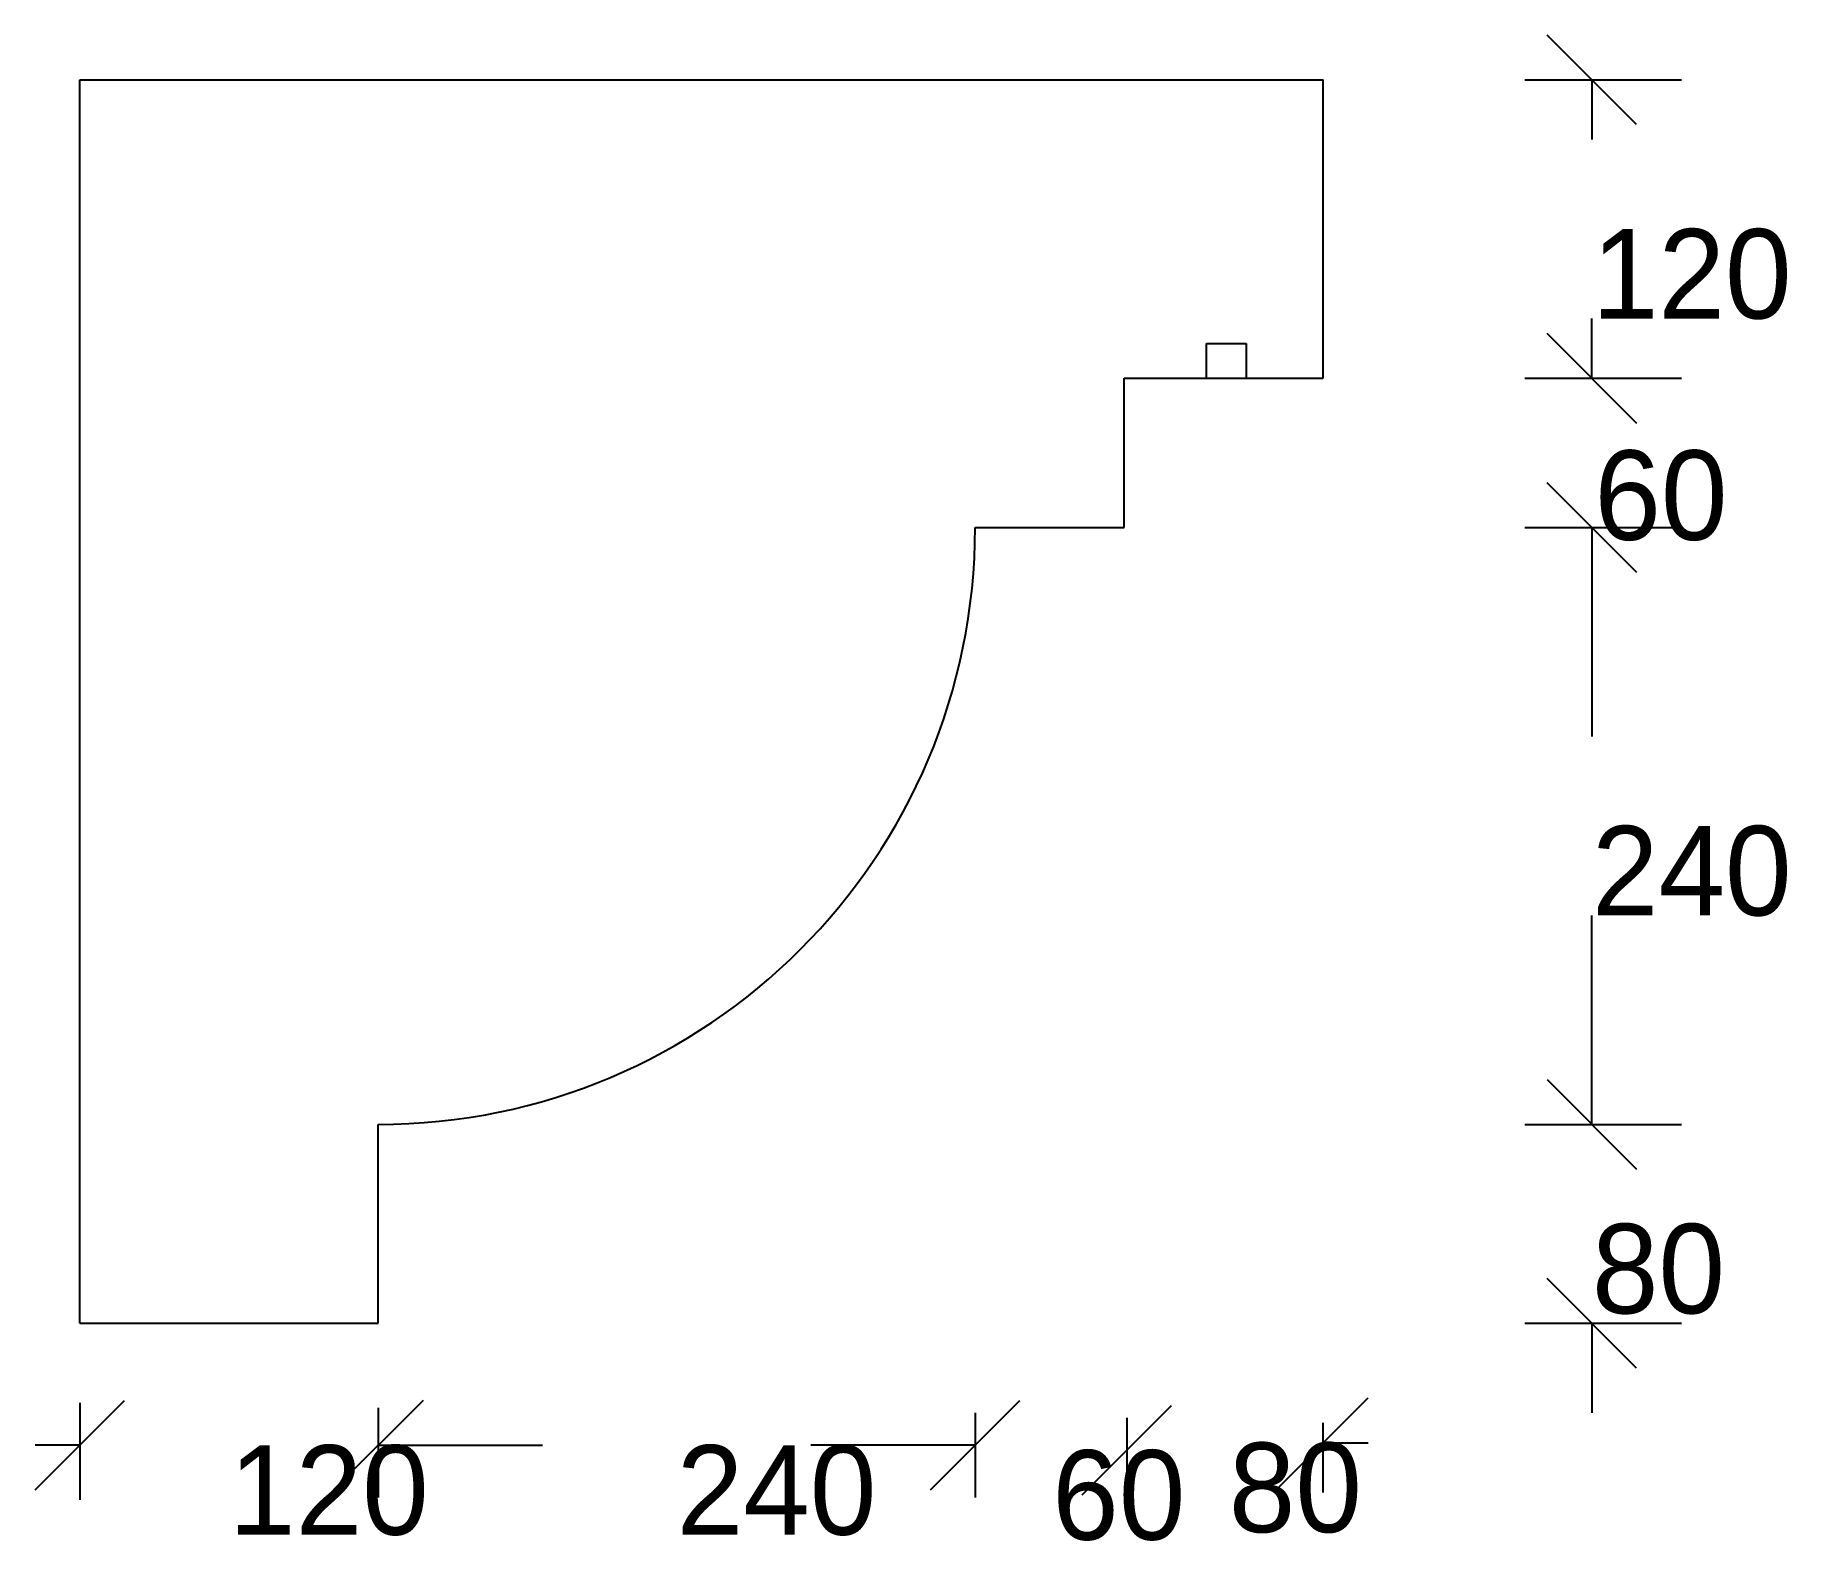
# Model space of a CAD drawing. Header units: metres. Extents: x 49.17 to 56.21, y 2.13 to 8.19.
import ezdxf

# ---------------------------------------------------------------- set-up
doc = ezdxf.new("R2010")
doc.units = ezdxf.units.M

# ---------------------------------------------------------------- blocks, each defined once
blk = doc.blocks.new('_OBLIQUE')
at = {"color": 0, "linetype": 'BYBLOCK'}
blk.add_line((-0.5, -0.5), (0.5, 0.5), dxfattribs=at)

msp = doc.modelspace()

# ---------------------------------------------------------------- linework, layer by layer
for p, q in [((49.35, 3.01), (49.35, 8.01)), ((49.35, 8.01), (54.35, 8.01)), ((54.35, 6.81), (54.35, 8.01)), ((55.16, 8.01), (55.79, 8.01)), ((55.43, 8.01), (55.43, 7.77)), ((55.43, 6.81), (55.43, 7.05)), ((53.88, 6.81), (53.88, 6.95)), ((53.88, 6.95), (54.04, 6.95)), ((54.04, 6.95), (54.04, 6.81)), ((53.55, 6.21), (53.55, 6.81)), ((53.55, 6.81), (54.35, 6.81)), ((55.16, 6.81), (55.79, 6.81)), ((52.95, 6.21), (53.55, 6.21)), ((55.16, 6.21), (55.79, 6.21)), ((55.43, 6.21), (55.43, 5.37)), ((55.43, 6.21), (55.43, 5.85)), ((55.43, 3.81), (55.43, 4.65)), ((55.43, 3.81), (55.43, 4.17)), ((50.55, 3.01), (50.55, 3.81)), ((55.16, 3.81), (55.79, 3.81)), ((49.35, 3.01), (50.55, 3.01)), ((55.16, 3.01), (55.79, 3.01)), ((55.43, 3.01), (55.43, 2.65)), ((49.35, 2.69), (49.35, 2.3)), ((50.55, 2.67), (50.55, 2.31)), ((52.95, 2.65), (52.95, 2.31)), ((53.56, 2.63), (53.56, 2.31)), ((54.35, 2.33), (54.35, 2.61)), ((49.35, 2.52), (49.17, 2.52)), ((50.55, 2.52), (51.21, 2.52)), ((50.55, 2.52), (50.91, 2.52)), ((52.95, 2.52), (52.29, 2.52)), ((54.35, 2.53), (54.53, 2.53))]:
    msp.add_line(p, q)
msp.add_arc((50.55, 6.21), 2.4, 270, 0)

# ---------------------------------------------------------------- block references
at = {"xscale": 0.36, "yscale": 0.36, "zscale": 0.36}
for p, rotation in [((55.43, 8.01), 90), ((55.43, 6.81), 270), ((55.43, 6.81), 90), ((55.43, 6.21), 270), ((55.43, 6.21), 90), ((55.43, 3.81), 270), ((55.43, 3.81), 270), ((55.43, 3.01), 90), ((50.55, 2.52), 180), ((50.55, 2.52), 180)]:
    msp.add_blockref('_OBLIQUE', p, dxfattribs=dict(at, rotation=rotation))
for p in [(49.35, 2.52), (52.95, 2.52), (53.56, 2.5), (54.35, 2.53)]:
    msp.add_blockref('_OBLIQUE', p, dxfattribs=at)

# ---------------------------------------------------------------- texts
at = {"char_height": 0.36, "attachment_point": 1}
for s, insert in [('\\A1;120', (55.43, 7.41)), ('\\A1;60', (55.44, 6.52)), ('\\A1;240', (55.43, 5.01)), ('\\A1;80', (55.43, 3.41)), ('\\A1;120', (49.95, 2.52)), ('\\A1;240', (51.75, 2.52)), ('\\A1;60', (53.26, 2.5)), ('\\A1;80', (53.97, 2.53))]:
    msp.add_mtext(s, dxfattribs=dict(at, insert=insert))

doc.saveas('drawing.dxf')
